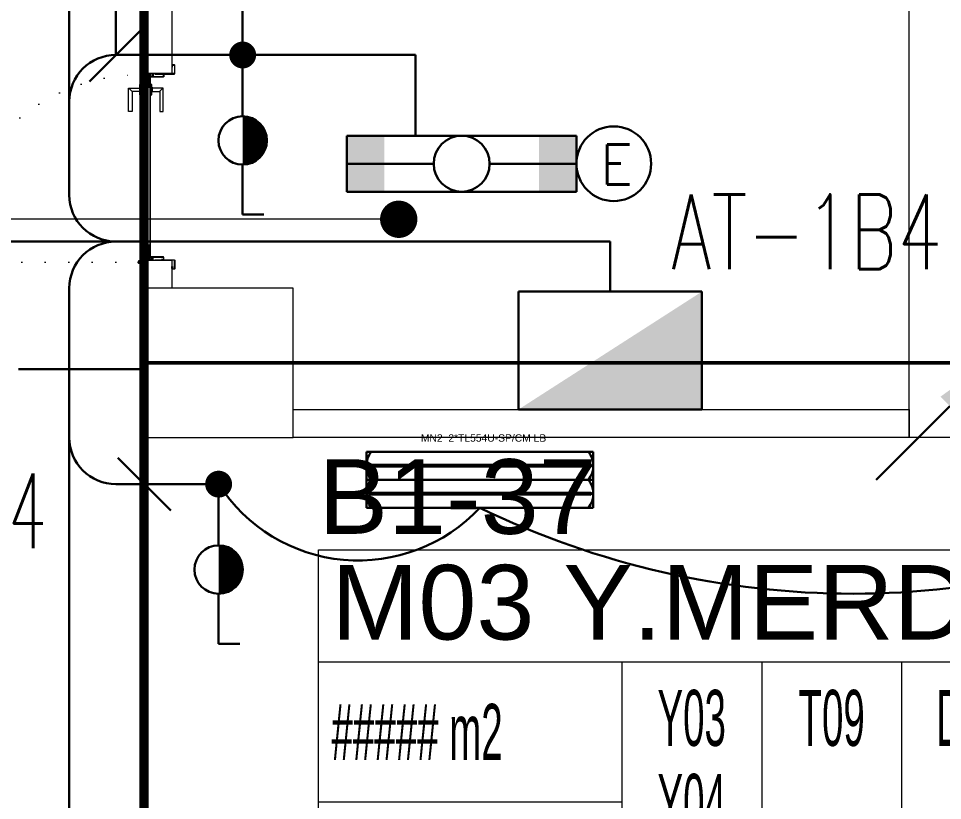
# Model space of a CAD drawing. Header units: metres. Extents: x -13316 to 152404, y -3899 to 30226.
# Drawn here: x 62312.7 to 62807.9, y 2525.4 to 2944.6 of the extents above; entities that cross this region are included whole.
import ezdxf
from ezdxf.enums import TextEntityAlignment as Align

# ---------------------------------------------------------------- set-up
doc = ezdxf.new("R2010")
doc.units = ezdxf.units.M
doc.header["$LTSCALE"] = 100
doc.header["$MEASUREMENT"] = 0
doc.linetypes.add('DOT2', pattern=[0.125, 0, -0.125])
doc.linetypes.add('HIDDEN', pattern=[0.375, 0.25, -0.125])
doc.layers.get('0').update_dxf_attribs({"color": 9, "lineweight": 9})
for name, color, linetype, lineweight in [('00', 9, 'Continuous', 9), ('01', 9, 'Continuous', 9), ('06B', 9, 'Continuous', 9), ('06D', 9, 'Continuous', 9), ('10', 9, 'Continuous', 9), ('20', 9, 'DOT2', 9), ('21_mahal200', 9, 'Continuous', 9), ('E-2x36 W SIVAÜSTÜ FLUORESAN ARMATÜR (ETANŞ)', 7, 'Continuous', 30), ('E-2x54 W SIVAÜSTÜ FLUORESAN YÜKSEK TAVAN ARMATÜRÜ', 7, 'Continuous', 30), ('E-ACİL AYDINLATMA KİTİ', 7, 'Continuous', 30), ('E-ANAHTAR (ETANŞ)', 7, 'Continuous', 30), ('E-AYDINLATMA VE PRİZ PANOSU', 7, 'Continuous', 30), ('E-AŞAĞIDAN GELİP YUKARIYA GİDEN HAT', 7, 'Continuous', 30), ('E-KABLO', 7, 'Continuous', 30), ('E-LINYE', 7, 'Continuous', 30)]:
    doc.layers.add(name, color=color, linetype=linetype, lineweight=lineweight)
doc.styles.add('Arial', font='arial.ttf', dxfattribs={"height": 2.5})
doc.styles.add('E-YAZI', font='txttw.shx')
doc.styles.add('MuuM_TEXT-STANDART', font='ARIALN.TTF')
doc.dimstyles.new('MuuM_DIM200', dxfattribs={"dimscale": 20, "dimtxt": 2, "dimasz": 1, "dimexe": 1, "dimexo": 1, "dimgap": 1, "dimtad": 1, "dimdec": 1, "dimrnd": 0.5, "dimdsep": 46, "dimtxsty": 'MuuM_TEXT-STANDART', "dimblk": 'ARCHTICK', "dimcen": 0, "dimdle": 0.15, "dimclrd": 256, "dimclre": 256, "dimclrt": 256, "dimadec": 0, "dimazin": 0, "dimtfac": 5, "dimtdec": 1, "dimtix": 1, "dimtmove": 2, "dimatfit": 3, "dimldrblk": 'DOT', "dimfxl": 3, "dimfxlon": 1, "dimtolj": 1, "dimlwd": -1, "dimlwe": -1, "dimarcsym": 0})

# ---------------------------------------------------------------- blocks, each defined once
blk = doc.blocks.new('100_2x36 W SIVAÜSTÜ FLUORESAN ARMATÜR (ETANŞ)')
at = {"layer": 'E-2x36 W SIVAÜSTÜ FLUORESAN ARMATÜR (ETANŞ)', "color": 4}
for p, q in [((-6.15, 1.5), (6.15, 1.5)), ((-6.15, 1.5), (-6.15, -1.5)), ((6.15, 1.5), (6.15, -1.5)), ((-1.5, 0), (-6.15, 0)), ((1.5, 0), (6.15, 0)), ((-6.15, -1.5), (6.15, -1.5))]:
    blk.add_line(p, q, dxfattribs=at)
blk.add_circle((0, 0), 1.5, dxfattribs=at)
for points in [[(-4.15, 1.5), (-4.15, -1.5), (-6.15, 1.5), (-6.15, -1.5)], [(4.15, 1.5), (4.15, -1.5), (6.15, 1.5), (6.15, -1.5)]]:
    blk.add_solid(points, dxfattribs=at)
blk = doc.blocks.new('100_AYDINLATMA VE PRİZ PANOSU')
at = {"layer": 'E-AYDINLATMA VE PRİZ PANOSU', "color": 4}
for p, q in [((-3.072, 3.948), (3.072, 3.948)), ((-3.072, 0), (-3.072, 3.948)), ((3.072, 3.948), (3.072, 0)), ((3.072, 0), (-3.072, 0))]:
    blk.add_line(p, q, dxfattribs=at)
blk.add_solid([(3.072, 0), (-3.072, 0), (-3.072, 3.948)], dxfattribs=at)
blk = doc.blocks.new('100_AŞAĞIDAN GELİP YUKARIYA GİDEN HAT')
at = {"layer": 'E-AŞAĞIDAN GELİP YUKARIYA GİDEN HAT', "color": 3, "linetype": 'Continuous'}
for p, q in [((2.472, 2.471), (0, 0)), ((-2.389, -2.382), (-4.861, -4.853))]:
    blk.add_line(p, q, dxfattribs=at)
at = {"layer": 'E-AŞAĞIDAN GELİP YUKARIYA GİDEN HAT', "color": 4, "linetype": 'Continuous', "const_width": 0.675}
blk.add_lwpolyline([(0.338, 0, 1), (-0.338, 0, 1)], format="xyb", close=True, dxfattribs=at)
at = {"layer": 'E-AŞAĞIDAN GELİP YUKARIYA GİDEN HAT', "color": 3, "linetype": 'Continuous'}
for points in [[(2.154, 2.789), (2.79, 2.152), (4.382, 4.379)], [(-2.707, -2.064), (-2.071, -2.7), (-0.479, -0.474)]]:
    blk.add_solid(points, dxfattribs=at)
blk = doc.blocks.new('100_ACİL AYDINLATMA KİTİ')
at = {"layer": 'E-ACİL AYDINLATMA KİTİ', "color": 3}
blk.add_circle((0, 0), 1.251, dxfattribs=at)
at = {"layer": 'E-ACİL AYDINLATMA KİTİ', "color": 3, "style": 'E-YAZI'}
blk.add_text('E', height=1.34, dxfattribs=at).set_placement((-0.448, -0.694))
blk = doc.blocks.new('100_ANAHTAR (ETANŞ)')
at = {"layer": 'E-ANAHTAR (ETANŞ)', "color": 4}
for p, q in [((0, 5.345), (-0.714, 5.345)), ((0, 3.673), (0, 5.345)), ((0, 2.053), (0, 0))]:
    blk.add_line(p, q, dxfattribs=at)
at = {"layer": 'E-ANAHTAR (ETANŞ)', "color": 4, "const_width": 0.81}
blk.add_lwpolyline([(0, 3.268, 0.414214), (-0.405, 2.863, 0.414214), (0, 2.458, 0.414214)], format="xyb", dxfattribs=at)
at = {"layer": 'E-ANAHTAR (ETANŞ)', "color": 4}
blk.add_circle((0, 2.863), 0.81, dxfattribs=at)
blk = doc.blocks.new('2x54 W SIVAÜSTÜ FLUORESAN YÜKSEK TAVAN ARMATÜRÜ')
at = {"layer": 'E-2x54 W SIVAÜSTÜ FLUORESAN YÜKSEK TAVAN ARMATÜRÜ', "color": 4}
for p, q in [((-60.8, 15), (-60.8, -15)), ((-60.8, 15), (60.8, 15)), ((60.8, 15), (60.8, 0)), ((-60, 0), (-15, 0)), ((15, 0), (60, 0)), ((60.8, 0), (60.8, -15)), ((-60.8, -15), (60.8, -15))]:
    blk.add_line(p, q, dxfattribs=at)
at = {"layer": 'E-2x54 W SIVAÜSTÜ FLUORESAN YÜKSEK TAVAN ARMATÜRÜ', "color": 7}
for p, q in [((-59.27, 8.01), (59.32, 8.01)), ((-59.16, 7.01), (59.44, 7)), ((-60.8, 0), (60.8, 0)), ((-59.27, -6.99), (59.32, -6.99)), ((-59.16, -7.99), (59.44, -8))]:
    blk.add_line(p, q, dxfattribs=at)
for centre in [(-59.23, 7.63), (-59.23, 7.33), (59.36, 7.63), (59.36, 7.33), (-59.23, -7.37), (-59.23, -7.67), (59.36, -7.37), (59.36, -7.67)]:
    blk.add_circle(centre, 0.11, dxfattribs=at)
for centre, radius, start, end in [((-48.66, 7.5), 12.14, 141.86, 218.14), ((48.66, 7.5), 12.14, 321.86, 38.14), ((-59.12, 7.51), 0.515, 106.8674, 266.7612), ((-59.32, 7.49), 0.519, 289.2244, 84.4042), ((59.47, 7.51), 0.515, 106.8674, 266.7612), ((59.27, 7.49), 0.519, 289.2244, 84.4042), ((-48.66, -7.5), 12.14, 141.86, 218.14), ((48.66, -7.5), 12.14, 321.86, 38.14), ((-59.12, -7.49), 0.515, 106.8674, 266.7612), ((-59.32, -7.51), 0.519, 289.2244, 84.4042), ((59.47, -7.49), 0.515, 106.8674, 266.7612), ((59.27, -7.51), 0.519, 289.2244, 84.4042)]:
    blk.add_arc(centre, radius, start, end, dxfattribs=at)
at = {"layer": 'E-2x54 W SIVAÜSTÜ FLUORESAN YÜKSEK TAVAN ARMATÜRÜ', "color": 7, "style": 'Arial'}
blk.add_text('MN2  2*TL554U-SP/CM LB', height=3.9508, dxfattribs=at).set_placement((-31.61, 20.4))
blk = doc.blocks.new('p-kolon_80x80')
blk.add_lwpolyline([(-40, -40), (40, -40), (40, 40), (-40, 40)], close=True)
blk = doc.blocks.new('1.bod.mimari.elk')
at = {"layer": '01'}
blk.add_lwpolyline([(6510, -5630), (6510, -5630), (6510, -5630), (6510, -6180), (6780, -6180), (6780, -5630), (6780, -5630), (6780, -5630), (6820, -5630), (6820, -6230), (6470, -6230), (6470, -5630), (6510, -5630)], dxfattribs=at)
blk.add_blockref('p-kolon_80x80', (6100, -6190), dxfattribs=at)
blk = doc.blocks.new('p-işyeri')
at = {"color": 0, "const_width": 2}
blk.add_lwpolyline([(200, 0), (200, 700), (-200, 700), (-200, 0)], close=True, dxfattribs=at)
blk = doc.blocks.new('gr-p-barel kilitli kapı kolu')
at = {"flags": 128}
for points in [[(-0.9, 0.8), (-0.9, 4.9), (-11.7, 4.9), (-11.7, 6.7), (0.9, 6.7), (0.9, 0.8)], [(-0.8, 5), (0.8, 6.6)]]:
    blk.add_lwpolyline(points, dxfattribs=at)
blk.add_lwpolyline([(-2.75, 0), (-2.75, 0.7), (2.75, 0.7), (2.75, 0)])
blk.add_lwpolyline([(-1.3, 0.7), (1.3, 0.7), (1.3, 0.8), (-1.3, 0.8)], close=True)
blk = doc.blocks.new('prf-scr2')
at = {"linetype": 'DOT2', "ltscale": 10}
blk.add_line((0, 0.19), (0, -1.06), dxfattribs=at)
for p, q in [((0.09, -0.24), (-0.09, -0.2)), ((-0.09, -0.24), (0.09, -0.28)), ((0.09, -0.32), (-0.09, -0.28)), ((-0.09, -0.32), (0.09, -0.36)), ((0.09, -0.4), (-0.09, -0.36)), ((-0.09, -0.4), (0.09, -0.44)), ((0.09, -0.48), (-0.09, -0.44)), ((-0.09, -0.48), (0.09, -0.52)), ((0.09, -0.56), (-0.09, -0.52)), ((-0.09, -0.56), (0.09, -0.6)), ((0.09, -0.64), (-0.09, -0.6)), ((-0.09, -0.64), (0.09, -0.68)), ((0.09, -0.72), (-0.09, -0.68)), ((-0.09, -0.72), (0.09, -0.76)), ((0.06, -0.84), (-0.08, -0.76)), ((-0.07, -0.8), (0.06, -0.84)), ((0.09, -0.17), (0, -0.15)), ((0, -0.18), (0.09, -0.2))]:
    blk.add_line(p, q)
blk.add_lwpolyline([(0.23, 0), (-0.23, 0), (-0.23, -0.01), (-0.12, -0.14), (0.12, -0.14), (0.23, -0.01), (0.23, 0)], close=True)
for points in [[(0.23, -0.01), (-0.23, -0.01)], [(-0.09, -0.14), (-0.09, -0.2), (-0.12, -0.22), (-0.12, -0.23), (-0.09, -0.24), (-0.09, -0.28), (-0.12, -0.3), (-0.12, -0.31), (-0.09, -0.32), (-0.09, -0.36), (-0.12, -0.38), (-0.12, -0.39), (-0.09, -0.4), (-0.09, -0.44), (-0.12, -0.46), (-0.12, -0.46), (-0.09, -0.48), (-0.09, -0.52), (-0.12, -0.54), (-0.12, -0.54), (-0.09, -0.56), (-0.09, -0.6), (-0.12, -0.62), (-0.12, -0.62), (-0.09, -0.64), (-0.09, -0.68), (-0.12, -0.69), (-0.12, -0.7), (-0.09, -0.72), (-0.09, -0.73), (-0.08, -0.76), (-0.1, -0.77), (-0.1, -0.78), (-0.07, -0.8), (-0.01, -0.94), (0, -0.95), (0.01, -0.94), (0.08, -0.76), (0.09, -0.76), (0.12, -0.74), (0.12, -0.73), (0.09, -0.72), (0.09, -0.68), (0.12, -0.66), (0.12, -0.66), (0.09, -0.64), (0.09, -0.6), (0.12, -0.58), (0.12, -0.58), (0.09, -0.56), (0.09, -0.52), (0.12, -0.5), (0.12, -0.5), (0.09, -0.48), (0.09, -0.44), (0.12, -0.43), (0.12, -0.42), (0.09, -0.4), (0.09, -0.36), (0.12, -0.35), (0.12, -0.34), (0.09, -0.32), (0.09, -0.28), (0.12, -0.27), (0.12, -0.26), (0.09, -0.24), (0.09, -0.2), (0.12, -0.19), (0.12, -0.18), (0.09, -0.17), (0.09, -0.14)]]:
    blk.add_lwpolyline(points)
blk = doc.blocks.new('K-SAC-01')
at = {"layer": '10'}
for points in [[(-4.6, 16.2, -0.414214), (-4.5, 16.3), (-0.1, 16.3, -0.414214), (0, 16.2), (0, 5.9), (0.2, 5.9), (0.2, 16.2, 0.414214), (-0.1, 16.5), (-4.5, 16.5, 0.414214), (-4.8, 16.2), (-4.8, 15.3, 0.414214), (-4.5, 15), (-3.4, 15), (-3.4, 15.2), (-4.5, 15.2, -0.414214), (-4.6, 15.3)], [(104.6, 16.2, 0.414214), (104.5, 16.3), (100.1, 16.3, 0.414214), (100, 16.2), (100, 5.9), (99.8, 5.9), (99.8, 16.2, -0.414214), (100.1, 16.5), (104.5, 16.5, -0.414214), (104.8, 16.2), (104.8, 15.3, -0.414214), (104.5, 15), (103.4, 15), (103.4, 15.2), (104.5, 15.2, 0.414214), (104.6, 15.3)], [(0.2, 10.3, -0.414214), (0.5, 10.6), (1.5, 10.6, -0.414214), (1.8, 10.3), (1.8, 3.9, -0.414214), (1.5, 3.6, -0.414214), (1.2, 3.9), (1.2, 4.8), (0.2, 4.8), (0.2, -1.2, -0.414214), (-0.1, -1.5), (-4.5, -1.5, -0.414214), (-4.8, -1.2), (-4.8, -0.3, -0.414214), (-4.5, 0), (-3.4, 0), (-3.4, -0.2), (-4.5, -0.2, 0.414214), (-4.6, -0.3), (-4.6, -1.2, 0.414214), (-4.5, -1.3), (-0.1, -1.3, 0.414214), (0, -1.2), (0, 5), (1.4, 5), (1.4, 3.9, 0.414214), (1.5, 3.8, 0.414214), (1.6, 3.9), (1.6, 10.3, 0.414214), (1.5, 10.4), (0.5, 10.4, 0.414214), (0.4, 10.3), (0.4, 9.4), (0.2, 9.4)], [(99.8, 10.3, 0.414214), (99.5, 10.6), (98.5, 10.6, 0.414214), (98.2, 10.3), (98.2, 3.9, 0.414214), (98.5, 3.6, 0.414214), (98.8, 3.9), (98.8, 4.8), (99.8, 4.8), (99.8, -1.2, 0.414214), (100.1, -1.5), (104.5, -1.5, 0.414214), (104.8, -1.2), (104.8, -0.3, 0.414214), (104.5, 0), (103.4, 0), (103.4, -0.2), (104.5, -0.2, -0.414214), (104.6, -0.3), (104.6, -1.2, -0.414214), (104.5, -1.3), (100.1, -1.3, -0.414214), (100, -1.2), (100, 5), (98.6, 5), (98.6, 3.9, -0.414214), (98.5, 3.8, -0.414214), (98.4, 3.9), (98.4, 10.3, -0.414214), (98.5, 10.4), (99.5, 10.4, -0.414214), (99.6, 10.3), (99.6, 9.4), (99.8, 9.4)], [(-0.38, -2.01), (1, -1.37), (1, 1.5), (1.2, 1.5), (1.2, -1.5), (-0.27, -2.18, -14.796002)]]:
    blk.add_lwpolyline(points, format="xyb", close=True, dxfattribs=at)
for points in [[(98.8, 0.15), (98.8, 2.15), (99.1, 2.15), (99.1, 3.19), (1.5, 3.19), (1.5, 2.15), (1.8, 2.15), (1.8, 0.15), (1.5, 0.15), (1.5, 1.85), (1.2, 1.85), (1.2, 3.49), (99.4, 3.49), (99.4, 1.85), (99.1, 1.85), (99.1, 0.15)], [(98.8, 2.15), (98.8, 0.15), (99.4, 0.15), (99.4, -1.5), (1.2, -1.5), (1.2, 0.15), (1.8, 0.15), (1.8, 2.15), (2.1, 2.15), (2.1, -0.15), (1.5, -0.15), (1.5, -1.2), (99.1, -1.2), (99.1, -0.15), (98.5, -0.15), (98.5, 2.15), (98.8, 2.15)]]:
    blk.add_lwpolyline(points, dxfattribs=at)
for points in [[(2.1, 3), (8.1, 3), (8.1, -1), (2.1, -1)], [(2.4, 2.7), (7.8, 2.7), (7.8, -0.7), (2.4, -0.7)], [(98.5, 3), (92.5, 3), (92.5, -1), (98.5, -1)], [(98.2, 2.7), (92.8, 2.7), (92.8, -0.7), (98.2, -0.7)]]:
    blk.add_lwpolyline(points, close=True, dxfattribs=at)
blk.add_circle((-0.95, -2.5), 0.55, dxfattribs=at)
at = {"layer": '20', "linetype": 'HIDDEN'}
for points in [[(-0.2, -1.3), (-0.2, 0), (-1.7, 0), (-1.7, -1.3)], [(-0.4, -1.99), (-0.4, -0.2), (-1.5, -0.2), (-1.5, -1.99)]]:
    blk.add_lwpolyline(points, dxfattribs=at)
at = {"layer": '20'}
blk.add_lwpolyline([(-0.95, -2.5), (-0.95, -102.85)], dxfattribs=at)
blk.add_arc((-0.95, -2.5), 100.35, 270, 1.5131, dxfattribs=at)
at = {"layer": '06B'}
blk.add_blockref('gr-p-barel kilitli kapı kolu', (91.4, 3.51), dxfattribs=at)
at = {"layer": '06B', "xscale": -1, "rotation": 180}
blk.add_blockref('gr-p-barel kilitli kapı kolu', (91.4, -1.51), dxfattribs=at)
at = {"layer": '10', "xscale": -1, "rotation": 90}
blk.add_blockref('prf-scr2', (1.5, 1), dxfattribs=at)
at = {"layer": '10', "rotation": 270}
blk.add_blockref('prf-scr2', (99.1, 1.22), dxfattribs=at)
blk = doc.blocks.new('_ArchTick')
at = {"color": 0, "linetype": 'ByBlock', "const_width": 0.15}
blk.add_lwpolyline([(-0.5, -0.5), (0.5, 0.5)], dxfattribs=at)
blk = doc.blocks.new('_Dot')
at = {"color": 0, "linetype": 'ByBlock', "lineweight": -2}
blk.add_line((-0.5, 0), (-1, 0), dxfattribs=at)
at = {"color": 0, "linetype": 'ByBlock', "const_width": 0.5}
blk.add_lwpolyline([(-0.25, 0, 1), (0.25, 0, 1)], format="xyb", close=True, dxfattribs=at)
blk = doc.blocks.new('0_roomno2')
blk.add_lwpolyline([(19.375, -10.5), (0, -10.5), (0, 0), (19.375, 0)], close=True)
for points in [[(0, -3), (19.375, -3)], [(8.125, -3), (8.125, -10.5)], [(11.875, -3), (11.875, -10.5)], [(15.625, -3), (15.625, -10.5)], [(0, -6.75), (8.125, -6.75)]]:
    blk.add_lwpolyline(points)
at = {"style": 'MuuM_TEXT-STANDART', "width": 0.6}
blk.add_text('H:', height=1.5, dxfattribs=at).set_placement((0.35, -8.608), align=Align.MIDDLE_LEFT)
at = {"style": 'Arial'}
blk.add_attdef('ODANO', (0, 1.17), '', height=2, dxfattribs=at)
blk.add_attdef('MEKANADI', text='', height=2, dxfattribs=at).set_placement((0.35, -3), align=Align.BOTTOM_LEFT)
at = {"style": 'MuuM_TEXT-STANDART', "width": 0.6}
for tag, p in [('YER01', (10, -4.5)), ('TAVAN01', (13.75, -4.5)), ('DUVAR01', (17.5, -4.5)), ('YER02', (10, -6.75)), ('TAVAN02', (13.75, -6.75)), ('DUVAR02', (17.5, -6.75)), ('YER03', (10, -9)), ('TAVAN03', (13.75, -9)), ('DUVAR03', (17.5, -9))]:
    blk.add_attdef(tag, text='', height=1.5, dxfattribs=at).set_placement(p, align=Align.MIDDLE_CENTER)
for tag, p in [('M2', (0.35, -4.875)), ('TEMIZTAVANYUKSEKLIGI', (1.8, -8.608))]:
    blk.add_attdef(tag, text='', height=1.5, dxfattribs=at).set_placement(p, align=Align.MIDDLE_LEFT)
blk = doc.blocks.new('1.bod.mimari1.elk')
at = {"layer": '00'}
for points in [[(6400, -6000), (6075, -6000), (6075, -6035), (6060, -6035), (6060, -5580), (6095, -5580)], [(6060, -6135), (6075, -6135), (6075, -6150)], [(6075, -6150), (6060, -6150), (6060, -6135)], [(6400, -6215), (6470, -6215), (6470, -6230), (6140, -6230), (6140, -6215), (6400, -6215)]]:
    blk.add_lwpolyline(points, dxfattribs=at)
at = {"layer": '20', "ltscale": 2, "const_width": 5}
blk.add_lwpolyline([(6820, -6550), (6060, -6550), (6060, -4550), (6820, -4550)], close=True, dxfattribs=at)
at = {"xscale": -1, "rotation": 270}
blk.add_blockref('K-SAC-01', (6060, -6135), dxfattribs=at)
at = {"layer": '06D', "color": 89, "linetype": 'HIDDEN', "true_color": 0x2e4d23, "rotation": 90}
blk.add_blockref('p-işyeri', (6760, -6390), dxfattribs=at)
at = {"layer": '21_mahal200'}
ref = blk.add_blockref('0_roomno2', (6153.51, -6290.28), dxfattribs=dict(at, xscale=20, yscale=20, zscale=20))
ref.add_attrib('ODANO', 'B1-37', (6153.51, -6281.64), dxfattribs={"layer": '0', "height": 40, "style": 'Arial'})
ref.add_attrib('MEKANADI', 'M03 Y.MERD.', dxfattribs={"layer": '0', "height": 40, "style": 'Arial'}).set_placement((6160.51, -6350.28), align=Align.BOTTOM_LEFT)
ref.add_attrib('M2', '##### m2', dxfattribs={"layer": '0', "height": 30, "style": 'MuuM_TEXT-STANDART', "width": 0.6}).set_placement((6160.51, -6387.78), align=Align.MIDDLE_LEFT)
ref.add_attrib('TEMIZTAVANYUKSEKLIGI', '- M', dxfattribs={"layer": '0', "height": 30, "style": 'MuuM_TEXT-STANDART', "width": 0.6}).set_placement((6189.51, -6462.44), align=Align.MIDDLE_LEFT)
ref.add_attrib('YER01', 'Y03', dxfattribs={"layer": '0', "height": 30, "style": 'MuuM_TEXT-STANDART', "width": 0.6}).set_placement((6353.51, -6380.28), align=Align.MIDDLE_CENTER)
ref.add_attrib('TAVAN01', 'T09', dxfattribs={"layer": '0', "height": 30, "style": 'MuuM_TEXT-STANDART', "width": 0.6}).set_placement((6428.51, -6380.28), align=Align.MIDDLE_CENTER)
ref.add_attrib('DUVAR01', 'D07', dxfattribs={"layer": '0', "height": 30, "style": 'MuuM_TEXT-STANDART', "width": 0.6}).set_placement((6503.51, -6380.28), align=Align.MIDDLE_CENTER)
ref.add_attrib('YER02', 'Y04', dxfattribs={"layer": '0', "height": 30, "style": 'MuuM_TEXT-STANDART', "width": 0.6}).set_placement((6353.51, -6425.28), align=Align.MIDDLE_CENTER)
blk.add_leader([(6196.52, -6113.04), (5982.66, -6113.04)], dimstyle='MuuM_DIM200', override={"dimasz": 1, "dimfxl": 10}, dxfattribs=at)

msp = doc.modelspace()

# ---------------------------------------------------------------- linework, layer by layer
at = {"layer": 'E-KABLO', "color": 5}
for p, q in [((62340, 3410), (62340, 2900)), ((62340, 2900), (62340, 2850)), ((62365, 2825), (61810, 2825)), ((62629.83, 2825), (62365, 2825)), ((62629.83, 2798.17), (62629.83, 2825)), ((62340, 2800), (62340, 2720)), ((62340, 2720), (62340, 2050))]:
    msp.add_line(p, q, dxfattribs=at)
at = {"layer": 'E-KABLO', "color": 6}
for p, q in [((62432.88, 2925), (62432.88, 3339.62)), ((62432.88, 2925), (62365, 2925)), ((62432.88, 2925), (62525.54, 2925)), ((62525.54, 2925), (62525.54, 2881.74)), ((62420, 2695), (62365, 2695))]:
    msp.add_line(p, q, dxfattribs=at)
at = {"layer": 'E-KABLO', "color": 4, "linetype": 'Continuous', "const_width": 7.2}
for points in [[(62436.48, 2925, 1), (62429.28, 2925, 1)], [(62423.6, 2695, 1), (62416.4, 2695, 1)]]:
    msp.add_lwpolyline(points, format="xyb", close=True, dxfattribs=at)
at = {"layer": 'E-KABLO', "color": 6}
for centre, radius, start, end in [((62365, 2900), 25, 90, 180), ((62365, 2720), 25, 180, 270), ((62494.92, 2743.12), 89.04, 212.7153, 316.963), ((62760, 3093.43), 457.14, 244.0555, 295.9445)]:
    msp.add_arc(centre, radius, start, end, dxfattribs=at)
at = {"layer": 'E-KABLO', "color": 5}
for centre, start, end in [((62365, 2850), 180, 270), ((62365, 2800), 90, 180)]:
    msp.add_arc(centre, 25, start, end, dxfattribs=at)
at = {"layer": 'E-LINYE', "color": 7, "linetype": 'Continuous'}
for p, q in [((62365, 2965), (62365, 2925)), ((62379.14, 2939.14), (62350.86, 2910.86)), ((62312.75, 2756.54), (62380.19, 2756.54)), ((62380.19, 2695), (62380.19, 2756.54)), ((62394.33, 2680.86), (62366.05, 2709.14))]:
    msp.add_line(p, q, dxfattribs=at)

# ---------------------------------------------------------------- block references
at = {"layer": '06D'}
for name in ['1.bod.mimari.elk', '1.bod.mimari1.elk']:
    msp.add_blockref(name, (56320, 8950), dxfattribs=at)
at = {"layer": 'E-2x36 W SIVAÜSTÜ FLUORESAN ARMATÜR (ETANŞ)', "xscale": 10, "yscale": 10, "zscale": 10, "rotation": 180}
msp.add_blockref('100_2x36 W SIVAÜSTÜ FLUORESAN ARMATÜR (ETANŞ)', (62550.24, 2866.74), dxfattribs=at)
at = {"layer": 'E-2x54 W SIVAÜSTÜ FLUORESAN YÜKSEK TAVAN ARMATÜRÜ', "color": 6}
msp.add_blockref('2x54 W SIVAÜSTÜ FLUORESAN YÜKSEK TAVAN ARMATÜRÜ', (62560, 2697.36), dxfattribs=at)
at = {"layer": 'E-ACİL AYDINLATMA KİTİ', "xscale": 16, "yscale": 16, "zscale": 16}
msp.add_blockref('100_ACİL AYDINLATMA KİTİ', (62631.75, 2866.74), dxfattribs=at)
at = {"layer": 'E-ANAHTAR (ETANŞ)', "xscale": 16, "yscale": 16, "zscale": 16, "rotation": 180}
for p in [(62432.88, 2925), (62420, 2695)]:
    msp.add_blockref('100_ANAHTAR (ETANŞ)', p, dxfattribs=at)
at = {"layer": 'E-AYDINLATMA VE PRİZ PANOSU', "xscale": -16, "yscale": 16, "zscale": 16}
msp.add_blockref('100_AYDINLATMA VE PRİZ PANOSU', (62629.83, 2735), dxfattribs=at)
at = {"layer": 'E-AŞAĞIDAN GELİP YUKARIYA GİDEN HAT', "xscale": -16, "yscale": 16, "zscale": 16, "rotation": 270}
msp.add_blockref('100_AŞAĞIDAN GELİP YUKARIYA GİDEN HAT', (62850, 2775), dxfattribs=at)

# ---------------------------------------------------------------- texts
at = {"layer": 'E-AYDINLATMA VE PRİZ PANOSU', "color": 4, "style": 'E-YAZI', "width": 0.7}
msp.add_text('AT-1B4', height=40, dxfattribs=at).set_placement((62662.49, 2810.3))
at = {"layer": 'E-LINYE', "color": 3, "linetype": 'Continuous', "style": 'E-YAZI', "width": 0.6}
msp.add_text('AT-1B4', height=40, dxfattribs=at).set_placement((62265.58, 2680.65), align=Align.MIDDLE_CENTER)

doc.saveas('drawing.dxf')
